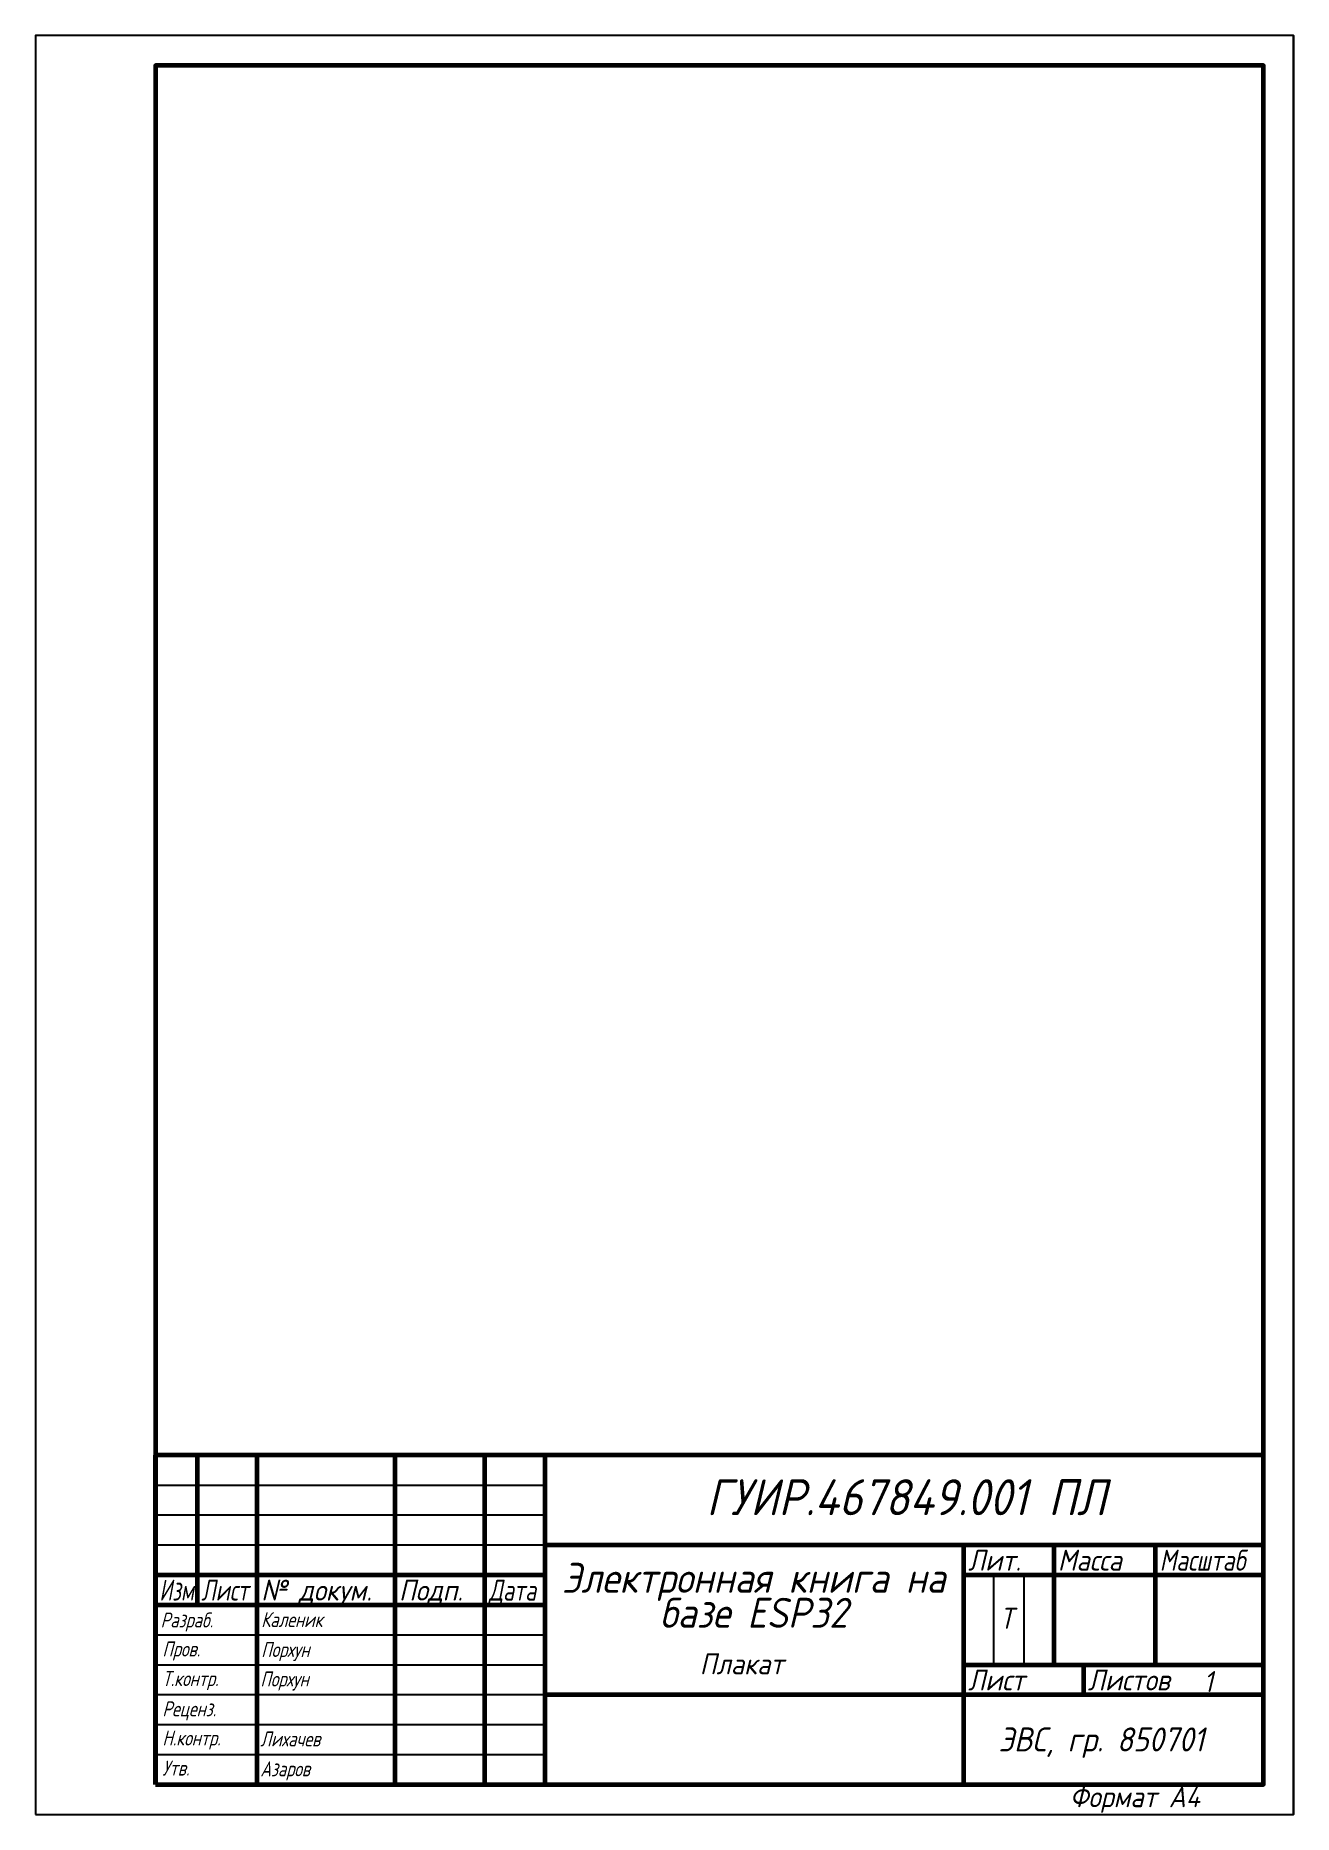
# Model space of a CAD drawing. Header units: millimetres. Extents: x 0 to 210, y 0 to 297.
import ezdxf

# ---------------------------------------------------------------- set-up
doc = ezdxf.new("R2010")
doc.units = ezdxf.units.MM
doc.header["$LTSCALE"] = 0.5
doc.layers.get('Defpoints').update_dxf_attribs({"color": 5})
doc.layers.add('текст', color=7, linetype='Continuous', lineweight=30)
doc.styles.get("Standard").update_dxf_attribs({"font": 'isocpeui.ttf', "width": 0.9})
doc.styles.add('стиль1', font='romans.shx', dxfattribs={"width": 0.75, "oblique": 15, "height": 3.5})

msp = doc.modelspace()

# ---------------------------------------------------------------- linework, layer by layer
msp.add_line((210, 297), (210, 0))
at = {"color": 7, "linetype": 'Continuous', "lineweight": 60}
for p, q in [((205, 60), (20, 60)), ((20, 5), (20, 60)), ((27, 60), (27, 35)), ((37, 5), (37, 60)), ((60, 60), (60, 5)), ((75, 5), (75, 60)), ((85, 60), (85, 5)), ((85, 45), (205, 45)), ((155, 5), (155, 45)), ((170, 45), (170, 25)), ((187, 25), (187, 45)), ((20, 40), (85, 40)), ((155, 40), (205, 40)), ((20, 35), (85, 35)), ((155, 25), (205, 25)), ((175, 20), (175, 25)), ((85, 20), (205, 20))]:
    msp.add_line(p, q, dxfattribs=at)
at = {"color": 7, "linetype": 'Continuous', "lineweight": -3}
for p, q in [((20, 55), (85, 55)), ((20, 50), (85, 50)), ((20, 45), (85, 45)), ((160, 25), (160, 40)), ((165, 40), (165, 25)), ((20, 30), (85, 30)), ((20, 25), (85, 25)), ((20, 20), (85, 20)), ((20, 15), (85, 15)), ((20, 10), (85, 10))]:
    msp.add_line(p, q, dxfattribs=at)
at = {"color": 7, "linetype": 'Continuous'}
msp.add_line((155, 45), (155, 40), dxfattribs=at)
at = {"color": 7, "linetype": 'Continuous', "lineweight": 60}
msp.add_lwpolyline([(20, 5), (205, 5), (205, 292), (20, 292)], close=True, dxfattribs=at)
at = {"layer": 'Defpoints'}
msp.add_lwpolyline([(0, 0), (210, 0), (210, 297), (0, 297)], close=True, dxfattribs=at)

# ---------------------------------------------------------------- texts
at = {"color": 7, "linetype": 'Continuous', "lineweight": -3}
for s, height, width, p in [('ГУИР.467849.001 ПЛ', 6, 0.9, (112, 49.96)), ('Лит.', 3.5, 0.9, (155.67, 40.7)), ('Масса', 3.5, 0.9, (170.67, 40.7)), ('Масштаб', 3.5, 0.8, (187.67, 40.7)), ('Изм.', 3.5, 0.7, (20.67, 35.7)), ('Лист', 3.5, 0.75, (27.67, 35.7)), ('№ докум.', 3.5, 0.9, (37.67, 35.7)), ('Подп.', 3.5, 0.9, (60.67, 35.7)), ('Дата', 3.5, 0.75, (75.67, 35.7)), ('Т', 3.5, 0.9, (161, 31)), ('Лист', 3.5, 0.9, (155.67, 20.7)), ('Листов', 3.5, 0.9, (175.67, 20.7)), ('1', 3.5, 0.9, (195, 20.43)), ('ЭВС, гр. 850701', 4, 0.9, (160.77, 10.52))]:
    msp.add_text(s, height=height, dxfattribs=dict(at, width=width)).set_placement(p)
at = {"color": 7, "linetype": 'Continuous', "lineweight": 70, "width": 0.9}
msp.add_text('Формат А4', height=3.5, dxfattribs=at).set_placement((172.66, 1.2))
at = {"lineweight": 40, "attachment_point": 1, "line_spacing_factor": 0.7}
for s, width, heights, insert, char_height in [('\\pxqc;Электронная книга на базе ESP32', 65.8733, [11.72], (86.95, 42), 5), ('Плакат', 55, [0], (110.88, 26.89), 3.5)]:
    msp.add_mtext_dynamic_manual_height_columns(s, width=width, gutter_width=50, heights=heights, dxfattribs=dict(at, insert=insert, char_height=char_height))
at = {"layer": 'текст', "style": 'стиль1', "oblique": 15, "width": 0.75}
for s, p in [('Разраб.', (20.87, 31.21)), ('Каленик', (37.67, 31.28)), ('Пров.', (21.17, 26.37)), ('Порхун', (37.67, 26.28)), ('Т.контр.', (21.17, 21.43)), ('Порхун', (37.53, 21.36)), ('Реценз.', (21.17, 16.38)), ('Н.контр.', (21.17, 11.51)), ('Лихачев', (37.53, 11.36)), ('Утв.', (21.17, 6.49)), ('Азаров', (37.53, 6.36))]:
    msp.add_text(s, height=2.5, dxfattribs=at).set_placement(p)

doc.saveas('drawing.dxf')
